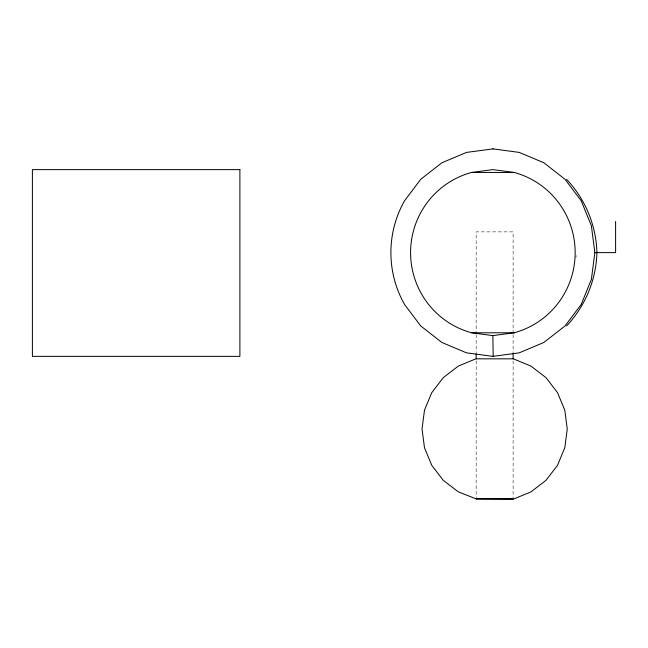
<?xml version="1.0" encoding="UTF-8"?>
<svg xmlns="http://www.w3.org/2000/svg" width="648" height="648" viewBox="0 0 648 648"><rect width="100%" height="100%" fill="white"/><g stroke="black" fill="none" stroke-linecap="round" stroke-linejoin="round"><path stroke-width="0.49" stroke-dasharray="3.24 2.43" d="M575.934 257.499L576.194 255.547M513.111 333.647L513.111 231.871L476.167 231.871L476.167 333.647M513.111 334.651L513.111 352.787M513.111 360.847L513.111 498.887M476.167 334.651L476.167 352.787M476.167 360.847L476.167 498.887"/><path stroke-width="0.97" d="M492.877 148.87L519.267 152.41L543.866 162.769L564.983 179.261L581.191 200.742L591.373 225.763L594.848 252.615L591.373 279.466L581.191 304.487L564.983 325.976L543.866 342.46L519.267 352.828L492.877 356.36L466.479 352.828L441.887 342.46L420.763 325.976L404.563 304.487A104.49 103.599 -90 0 1 404.563 200.742L420.763 179.261L441.887 162.769L466.479 152.41L493.185 148.87M566.546 325.976C585.338 306.059 596.144 279.985 596.93 252.615C596.144 225.245 585.338 199.171 566.546 179.261M476.167 498.887L458.33 491.873L443.289 480.33L431.746 465.296L424.489 447.776L422.018 428.984L424.489 410.184L431.746 392.672L443.289 377.63L458.33 366.088L475.843 358.838L513.435 358.838L530.947 366.088L545.989 377.63L557.531 392.672L564.789 410.184L567.259 428.984L564.789 447.776L557.531 465.296L545.989 480.33L530.947 491.873L513.435 499.13L476.167 498.887L513.111 498.887M471.574 172.449L492.877 169.622L514.172 172.449A82.993 82.288 90 0 1 575.157 252.615A82.993 82.288 90 0 1 514.172 332.78L492.877 335.615L471.574 332.78A82.993 82.288 90 0 1 410.589 252.615A82.993 82.288 90 0 1 471.574 172.449L514.536 172.449M594.848 252.615L615.6 252.615L615.6 221.495M471.574 332.78L514.536 332.78M493.185 356.36L492.877 335.615M513.111 353.8L513.111 358.838M476.167 353.8L476.167 358.838M239.89 169.622L32.4 169.622L32.4 356.36L239.89 356.36L239.89 169.622"/></g></svg>
